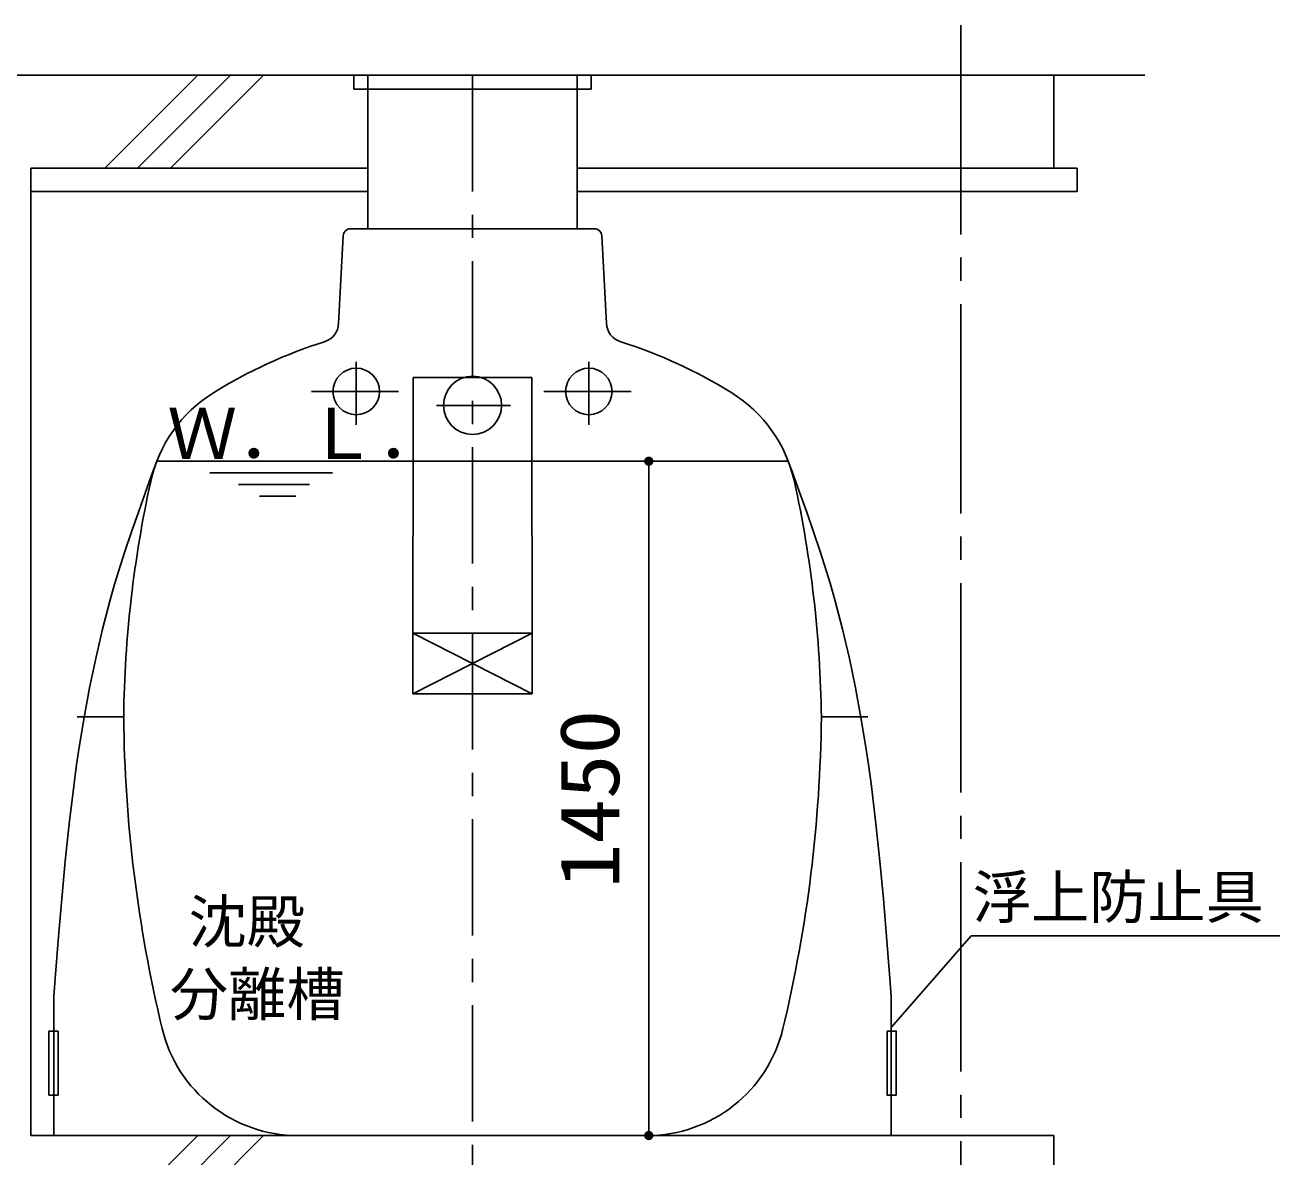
# Model space of a CAD drawing. Units: millimetres, scale not verified. Extents: x -14850 to 14850, y -10500 to 10500.
# Drawn here: x -30 to 2668, y -5251 to -2818 of the extents above; entities that cross this region are included whole.
import ezdxf
from ezdxf.enums import TextEntityAlignment as Align

# ---------------------------------------------------------------- set-up
doc = ezdxf.new("R2010")
doc.units = ezdxf.units.MM
doc.header["$LTSCALE"] = 50
doc.linetypes.add('CHAIN1', pattern=[8, 5, -1, 1, -1])
doc.linetypes.add('CHAIN2', pattern=[12, 9, -1, 1, -1])
doc.layers.add('0-0_機器', color=3, linetype='Continuous', lineweight=25)
doc.layers.add('0-3_製作', color=5, linetype='Continuous', lineweight=25)
doc.styles.add('ＭＳ ゴシック', font='')
doc.styles.get('ＭＳ ゴシック').set_extended_font_data('MS Gothic')

msp = doc.modelspace()

# ---------------------------------------------------------------- linework, layer by layer
at = {"layer": '0-0_機器', "color": 2, "linetype": 'CHAIN2'}
msp.add_line((1982.29, -2817.58), (1982.29, -5650.52), dxfattribs=at)
at = {"layer": '0-0_機器', "color": 2}
for p, q in [((-686.41, -2925.33), (2378.13, -2925.33)), ((141.5, -3125.33), (341.5, -2925.33)), ((212.21, -3125.33), (412.21, -2925.33)), ((282.92, -3125.33), (482.92, -2925.33)), ((677.29, -2925.33), (677.29, -2955.33)), ((707.29, -2925.33), (707.29, -3255.33)), ((1157.29, -2925.33), (1157.29, -3255.33)), ((1187.29, -2925.33), (1187.29, -2955.33)), ((2182.29, -2925.33), (2182.29, -3125.33)), ((677.29, -2955.33), (1187.29, -2955.33)), ((-17.71, -3125.33), (707.29, -3125.33)), ((-17.71, -3125.33), (-17.71, -5205.33)), ((-17.71, -3175.33), (707.29, -3175.33)), ((1157.29, -3175.33), (2232.29, -3175.33)), ((2182.29, -5205.33), (-17.71, -5205.33)), ((141.5, -5405.33), (341.5, -5205.33)), ((212.21, -5405.33), (412.21, -5205.33)), ((282.92, -5405.33), (482.92, -5205.33)), ((2182.29, -5205.33), (2182.29, -5405.33))]:
    msp.add_line(p, q, dxfattribs=at)
at = {"layer": '0-0_機器', "linetype": 'CHAIN1'}
for p, q in [((932.29, -2925.33), (932.29, -5586.06)), ((682.29, -3541.33), (682.29, -3677.29)), ((585.85, -3605.33), (773.05, -3605.33)), ((1085.85, -3605.33), (1273.05, -3605.33)), ((854.55, -3635.33), (1013.59, -3635.33))]:
    msp.add_line(p, q, dxfattribs=at)
at = {"layer": '0-0_機器'}
for p, q in [((1198.29, -3255.33), (666.29, -3255.33)), ((654.3, -3270.49), (644.43, -3458.87)), ((1220.15, -3458.87), (1210.28, -3270.49)), ((1182.29, -3677.29), (1182.29, -3541.33)), ((804.02, -4255.33), (804.94, -3575.33)), ((1059.64, -3575.33), (804.94, -3575.33)), ((1060.57, -4255.33), (1059.64, -3575.33)), ((1611.16, -3755.33), (253.42, -3755.33)), ((630.93, -3780.33), (367.54, -3780.33)), ((429.07, -3805.33), (581.9, -3805.33)), ((552.11, -3830.33), (474.24, -3830.33)), ((804.02, -4255.33), (1060.39, -4125.33)), ((1060.57, -4255.33), (804.02, -4255.33)), ((82.29, -4305.33), (182.29, -4305.33)), ((1682.29, -4305.33), (1782.29, -4305.33))]:
    msp.add_line(p, q, dxfattribs=at)
at = {"layer": '0-0_機器', "color": 4}
for q in [(1832.05, -4972.67), (2668.21, -4775.75)]:
    msp.add_line((2004.29, -4775.75), q, dxfattribs=at)
at = {"layer": '0-0_機器', "color": 7}
for p, q in [((32.29, -4905.33), (32.29, -5205.33)), ((1832.29, -4905.33), (1832.29, -5205.33)), ((21.41, -4980.76), (41.05, -4980.76)), ((21.41, -5118.31), (21.41, -4980.76)), ((41.05, -4980.76), (41.05, -5118.31)), ((41.05, -5118.31), (21.41, -5118.31))]:
    msp.add_line(p, q, dxfattribs=at)
at = {"layer": '0-0_機器', "color": 2}
msp.add_lwpolyline([(1157.29, -3125.33), (2232.29, -3125.33), (2232.29, -3175.33)], dxfattribs=at)
at = {"layer": '0-0_機器', "color": 7}
for points in [[(32.29, -4905.33), (35.86, -4858.37), (42.17, -4777.42), (48.92, -4696.52), (56.42, -4615.68), (64.93, -4534.95), (74.74, -4454.35), (81.14, -4407.66), (86.66, -4370.5), (97.12, -4306.54), (108.89, -4242.82), (122.08, -4179.39), (136.81, -4116.35), (153.21, -4053.75), (163.53, -4017.68), (171.07, -3992.7), (184.7, -3949.81), (198.99, -3907.13), (213.81, -3864.61), (229.01, -3822.2), (244.43, -3779.87), (253.42, -3755.33)], [(1832.29, -4905.33), (1828.73, -4858.37), (1822.42, -4777.42), (1815.66, -4696.52), (1808.16, -4615.68), (1799.66, -4534.95), (1789.84, -4454.35), (1783.44, -4407.66), (1777.93, -4370.5), (1767.46, -4306.54), (1755.7, -4242.82), (1742.51, -4179.39), (1727.77, -4116.35), (1711.37, -4053.75), (1701.05, -4017.68), (1693.51, -3992.7), (1679.88, -3949.81), (1665.59, -3907.13), (1650.77, -3864.61), (1635.58, -3822.2), (1620.15, -3779.87), (1611.16, -3755.33)]]:
    msp.add_lwpolyline(points, dxfattribs=at)
at = {"layer": '0-0_機器'}
msp.add_lwpolyline([(1060.39, -4125.33), (804.19, -4125.33), (1060.57, -4255.33)], dxfattribs=at)
at = {"layer": '0-0_機器', "color": 7}
msp.add_lwpolyline([(1823.53, -4980.76), (1823.53, -5118.31), (1843.18, -5118.31), (1843.18, -4980.76)], close=True, dxfattribs=at)
at = {"layer": '0-0_機器'}
for centre, radius in [((682.29, -3605.33), 50), ((1182.29, -3605.33), 50), ((932.29, -3635.33), 62.5)]:
    msp.add_circle(centre, radius, dxfattribs=at)
for centre, radius, start, end in [((670.28, -3271.33), 16, 90, 177), ((1194.3, -3271.33), 16, 3, 90), ((600.49, -3456.56), 44, 287.55592, 357), ((1264.09, -3456.56), 44, 182.99998, 252.44406), ((932.29, -4505.33), 1056, 107.55592, 121.84732), ((932.29, -4505.33), 1056, 58.15266, 72.44406), ((533.38, -3863.14), 300, 121.84729, 167.60608), ((1331.2, -3863.14), 300, 12.39391, 58.15265), ((2682.11, -4335.33), 2500, 167.60606, 179.31241), ((-817.53, -4335.33), 2500, 0.68756, 12.39389), ((3182.14, -4275.33), 3000, 180.57292, 193.49336), ((-1317.56, -4275.33), 3000, 346.50659, 359.42703), ((556.67, -4905.33), 300, 193.49338, 270), ((1307.91, -4905.33), 300, 270, 346.50659)]:
    msp.add_arc(centre, radius, start, end, dxfattribs=at)
at = {"layer": '0-3_製作', "color": 2}
for p, q in [((1361.18, -3755.33), (1136.12, -3755.33)), ((1311.18, -3755.33), (1311.18, -5205.33)), ((1361.18, -5205.33), (1136.12, -5205.33))]:
    msp.add_line(p, q, dxfattribs=at)
at = {"layer": '0-3_製作'}
for points in [[(1301.18, -3755.33), (1311.18, -3745.33), (1311.18, -3755.33)], [(1301.2, -3754.7), (1311.18, -3745.33), (1301.18, -3755.33)], [(1301.35, -3753.45), (1311.18, -3745.33), (1301.2, -3754.7)], [(1301.67, -3752.24), (1311.18, -3745.33), (1301.35, -3753.45)], [(1302.13, -3751.07), (1311.18, -3745.33), (1301.67, -3752.24)], [(1302.73, -3749.97), (1311.18, -3745.33), (1302.13, -3751.07)], [(1303.47, -3748.95), (1311.18, -3745.33), (1302.73, -3749.97)], [(1304.33, -3748.04), (1311.18, -3745.33), (1303.47, -3748.95)], [(1305.3, -3747.24), (1311.18, -3745.33), (1304.33, -3748.04)], [(1305.3, -3747.24), (1309.92, -3745.41), (1311.18, -3745.33)], [(1306.36, -3746.56), (1309.92, -3745.41), (1305.3, -3747.24)], [(1306.36, -3746.56), (1308.69, -3745.64), (1309.92, -3745.41)], [(1307.5, -3746.03), (1308.69, -3745.64), (1306.36, -3746.56)], [(1311.18, -3745.33), (1320.48, -3751.65), (1311.18, -3755.33)], [(1311.18, -3745.33), (1319.94, -3750.51), (1320.48, -3751.65)], [(1311.18, -3745.33), (1319.27, -3749.45), (1319.94, -3750.51)], [(1311.18, -3745.33), (1318.47, -3748.48), (1319.27, -3749.45)], [(1311.18, -3745.33), (1317.55, -3747.62), (1318.47, -3748.48)], [(1311.18, -3745.33), (1316.54, -3746.88), (1317.55, -3747.62)], [(1311.18, -3745.33), (1315.44, -3746.28), (1316.54, -3746.88)], [(1311.18, -3745.33), (1314.27, -3745.82), (1315.44, -3746.28)], [(1311.18, -3745.33), (1313.05, -3745.5), (1314.27, -3745.82)], [(1311.18, -3745.33), (1311.81, -3745.35), (1313.05, -3745.5)], [(1301.49, -3757.81), (1301.18, -3755.33), (1311.18, -3755.33)], [(1301.26, -3756.58), (1301.18, -3755.33), (1301.49, -3757.81)], [(1301.49, -3757.81), (1311.18, -3755.33), (1301.88, -3759.01)], [(1301.88, -3759.01), (1311.18, -3755.33), (1302.41, -3760.15)], [(1302.41, -3760.15), (1311.18, -3755.33), (1303.09, -3761.21)], [(1303.09, -3761.21), (1311.18, -3755.33), (1303.89, -3762.17)], [(1303.89, -3762.17), (1311.18, -3755.33), (1304.8, -3763.03)], [(1304.8, -3763.03), (1311.18, -3755.33), (1305.82, -3763.77)], [(1305.82, -3763.77), (1311.18, -3755.33), (1306.92, -3764.38)], [(1306.92, -3764.38), (1311.18, -3755.33), (1308.09, -3764.84)], [(1308.09, -3764.84), (1311.18, -3755.33), (1309.3, -3765.15)], [(1309.3, -3765.15), (1311.18, -3755.33), (1310.55, -3765.31)], [(1310.55, -3765.31), (1311.18, -3755.33), (1311.18, -3765.33)], [(1311.18, -3755.33), (1320.48, -3751.65), (1320.86, -3752.84)], [(1311.18, -3755.33), (1320.86, -3752.84), (1321.1, -3754.07)], [(1311.18, -3755.33), (1321.1, -3754.07), (1321.18, -3755.33)], [(1311.18, -3755.33), (1318.02, -3762.62), (1311.18, -3765.33)], [(1311.18, -3755.33), (1318.88, -3761.7), (1318.02, -3762.62)], [(1311.18, -3755.33), (1319.62, -3760.69), (1318.88, -3761.7)], [(1311.18, -3755.33), (1320.23, -3759.59), (1319.62, -3760.69)], [(1311.18, -3755.33), (1320.69, -3758.42), (1320.23, -3759.59)], [(1311.18, -3755.33), (1321, -3757.2), (1320.69, -3758.42)], [(1311.18, -3755.33), (1321.16, -3755.96), (1321, -3757.2)], [(1311.18, -3755.33), (1321.18, -3755.33), (1321.16, -3755.96)], [(1311.18, -3765.33), (1318.02, -3762.62), (1317.06, -3763.42)], [(1311.18, -3765.33), (1317.06, -3763.42), (1312.43, -3765.25)], [(1312.43, -3765.25), (1317.06, -3763.42), (1316, -3764.09)], [(1312.43, -3765.25), (1316, -3764.09), (1313.66, -3765.01)], [(1313.66, -3765.01), (1316, -3764.09), (1314.86, -3764.63)], [(1301.18, -5205.33), (1311.18, -5195.33), (1311.18, -5205.33)], [(1301.2, -5204.7), (1311.18, -5195.33), (1301.18, -5205.33)], [(1301.26, -5206.58), (1301.18, -5205.33), (1311.18, -5205.33)], [(1301.35, -5203.45), (1311.18, -5195.33), (1301.2, -5204.7)], [(1301.26, -5206.58), (1311.18, -5205.33), (1301.49, -5207.81)], [(1301.67, -5202.24), (1311.18, -5195.33), (1301.35, -5203.45)], [(1301.49, -5207.81), (1311.18, -5205.33), (1301.88, -5209.01)], [(1302.13, -5201.07), (1311.18, -5195.33), (1301.67, -5202.24)], [(1301.88, -5209.01), (1311.18, -5205.33), (1302.41, -5210.15)], [(1302.73, -5199.97), (1311.18, -5195.33), (1302.13, -5201.07)], [(1302.41, -5210.15), (1311.18, -5205.33), (1303.09, -5211.21)], [(1303.47, -5198.95), (1311.18, -5195.33), (1302.73, -5199.97)], [(1303.09, -5211.21), (1311.18, -5205.33), (1303.89, -5212.17)], [(1304.33, -5198.04), (1311.18, -5195.33), (1303.47, -5198.95)], [(1303.89, -5212.17), (1311.18, -5205.33), (1304.8, -5213.03)], [(1305.3, -5197.24), (1311.18, -5195.33), (1304.33, -5198.04)], [(1304.8, -5213.03), (1311.18, -5205.33), (1305.82, -5213.77)], [(1306.36, -5196.56), (1311.18, -5195.33), (1305.3, -5197.24)], [(1305.82, -5213.77), (1311.18, -5205.33), (1306.92, -5214.38)], [(1307.5, -5196.03), (1311.18, -5195.33), (1306.36, -5196.56)], [(1306.92, -5214.38), (1311.18, -5205.33), (1308.09, -5214.84)], [(1307.5, -5196.03), (1309.92, -5195.41), (1311.18, -5195.33)], [(1308.69, -5195.64), (1309.92, -5195.41), (1307.5, -5196.03)], [(1308.09, -5214.84), (1311.18, -5205.33), (1309.3, -5215.15)], [(1309.3, -5215.15), (1311.18, -5205.33), (1310.55, -5215.31)], [(1310.55, -5215.31), (1311.18, -5205.33), (1311.18, -5215.33)], [(1311.18, -5195.33), (1320.86, -5202.84), (1311.18, -5205.33)], [(1311.18, -5195.33), (1320.48, -5201.65), (1320.86, -5202.84)], [(1311.18, -5195.33), (1319.94, -5200.51), (1320.48, -5201.65)], [(1311.18, -5195.33), (1319.27, -5199.45), (1319.94, -5200.51)], [(1311.18, -5195.33), (1318.47, -5198.48), (1319.27, -5199.45)], [(1311.18, -5195.33), (1317.55, -5197.62), (1318.47, -5198.48)], [(1311.18, -5195.33), (1316.54, -5196.88), (1317.55, -5197.62)], [(1311.18, -5195.33), (1315.44, -5196.28), (1316.54, -5196.88)], [(1311.18, -5195.33), (1314.27, -5195.82), (1315.44, -5196.28)], [(1311.18, -5195.33), (1313.05, -5195.5), (1314.27, -5195.82)], [(1311.18, -5195.33), (1311.81, -5195.35), (1313.05, -5195.5)], [(1311.18, -5205.33), (1320.86, -5202.84), (1321.1, -5204.07)], [(1311.18, -5205.33), (1321.1, -5204.07), (1321.18, -5205.33)], [(1311.18, -5205.33), (1316, -5214.09), (1311.18, -5215.33)], [(1311.18, -5205.33), (1317.06, -5213.42), (1316, -5214.09)], [(1311.18, -5205.33), (1318.02, -5212.62), (1317.06, -5213.42)], [(1311.18, -5205.33), (1318.88, -5211.7), (1318.02, -5212.62)], [(1311.18, -5205.33), (1319.62, -5210.69), (1318.88, -5211.7)], [(1311.18, -5205.33), (1320.23, -5209.59), (1319.62, -5210.69)], [(1311.18, -5205.33), (1320.69, -5208.42), (1320.23, -5209.59)], [(1311.18, -5205.33), (1321, -5207.2), (1320.69, -5208.42)], [(1311.18, -5205.33), (1321.16, -5205.96), (1321, -5207.2)], [(1311.18, -5205.33), (1321.18, -5205.33), (1321.16, -5205.96)], [(1311.18, -5215.33), (1316, -5214.09), (1314.86, -5214.63)], [(1311.18, -5215.33), (1314.86, -5214.63), (1312.43, -5215.25)], [(1312.43, -5215.25), (1314.86, -5214.63), (1313.66, -5215.01)]]:
    msp.add_solid(points, dxfattribs=at)

# ---------------------------------------------------------------- texts
at = {"layer": '0-0_機器', "color": 4, "style": 'ＭＳ ゴシック'}
for s, height, p in [('Ｗ．Ｌ．', 110, (276.18, -3783.56)), ('浮上防止具', 91.79, (2007.62, -4765.97)), ('沈殿', 91.79, (321.55, -4818.66)), ('分離槽', 91.79, (281.55, -4974.66))]:
    msp.add_text(s, height=height, dxfattribs=at).set_placement(p, align=Align.BOTTOM_LEFT)
at = {"layer": '0-3_製作', "color": 4, "style": 'ＭＳ ゴシック', "width": 1.1}
msp.add_text('1450', height=128.4, rotation=90, dxfattribs=at).set_placement((1286.18, -4674.08), align=Align.BOTTOM_LEFT)

doc.saveas('drawing.dxf')
